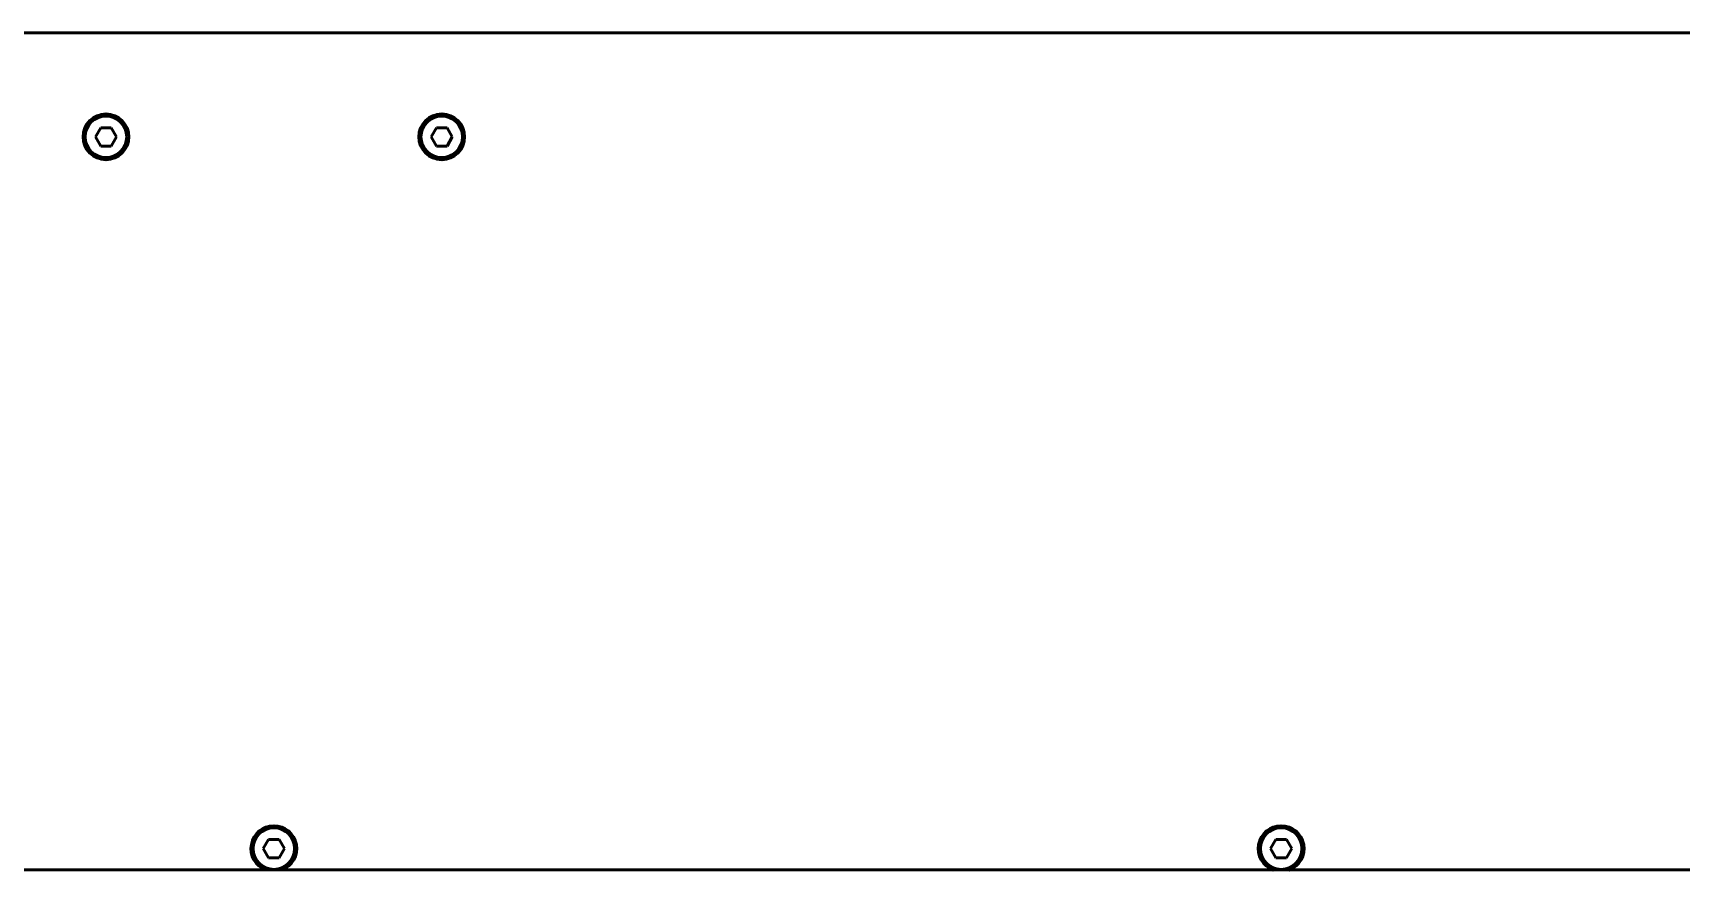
# Model space of a CAD drawing. Header units: millimetres. Extents: x 100 to 5488, y 100 to 4218.
# Drawn here: x 2049.6 to 2319.5, y 1548.2 to 1685.2 of the extents above; entities that cross this region are included whole.
import ezdxf

# ---------------------------------------------------------------- set-up
doc = ezdxf.new("R2010")
doc.units = ezdxf.units.MM
doc.header["$LTSCALE"] = 20
doc.layers.add('Visible (ANSI)', color=7, linetype='Continuous', lineweight=50)

msp = doc.modelspace()

# ---------------------------------------------------------------- linework, layer by layer
at = {"layer": 'Visible (ANSI)'}
for p, q in [((1613.033, 1685.167), (2565.033, 1685.167)), ((2060.667, 1669.667), (2059.801, 1668.167)), ((2060.667, 1669.667), (2062.399, 1669.667)), ((2063.265, 1668.167), (2062.399, 1669.667)), ((2115.667, 1669.667), (2114.801, 1668.167)), ((2115.667, 1669.667), (2117.399, 1669.667)), ((2118.265, 1668.167), (2117.399, 1669.667)), ((2059.801, 1668.167), (2060.667, 1666.667)), ((2062.399, 1666.667), (2060.667, 1666.667)), ((2062.399, 1666.667), (2063.265, 1668.167)), ((2114.801, 1668.167), (2115.667, 1666.667)), ((2117.399, 1666.667), (2115.667, 1666.667)), ((2117.399, 1666.667), (2118.265, 1668.167)), ((2088.167, 1553.167), (2087.301, 1551.667)), ((2088.167, 1553.167), (2089.899, 1553.167)), ((2090.765, 1551.667), (2089.899, 1553.167)), ((2253.167, 1553.167), (2252.301, 1551.667)), ((2253.167, 1553.167), (2254.899, 1553.167)), ((2255.765, 1551.667), (2254.899, 1553.167)), ((2087.301, 1551.667), (2088.167, 1550.167)), ((2089.899, 1550.167), (2088.167, 1550.167)), ((2089.899, 1550.167), (2090.765, 1551.667)), ((2252.301, 1551.667), (2253.167, 1550.167)), ((2254.899, 1550.167), (2253.167, 1550.167)), ((2254.899, 1550.167), (2255.765, 1551.667)), ((1925.38, 1548.167), (2087.687, 1548.167)), ((2087.7, 1548.167), (2090.366, 1548.167)), ((2090.38, 1548.167), (2252.687, 1548.167)), ((2252.7, 1548.167), (2255.366, 1548.167)), ((2255.38, 1548.167), (2417.687, 1548.167))]:
    msp.add_line(p, q, dxfattribs=at)
for centre, radius in [((2061.533, 1668.167), 3.75), ((2061.533, 1668.167), 3.4), ((2116.533, 1668.167), 3.75), ((2116.533, 1668.167), 3.4), ((2089.033, 1551.667), 3.4), ((2254.033, 1551.667), 3.4)]:
    msp.add_circle(centre, radius, dxfattribs=at)
for centre, start, end in [((2089.033, 1551.667), 291.03947, 248.96053), ((2254.033, 1551.667), 291.03947, 248.96053), ((2089.033, 1551.667), 248.96053, 249.16417), ((2089.033, 1551.667), 290.83583, 291.03947), ((2254.033, 1551.667), 248.96053, 249.16417), ((2254.033, 1551.667), 290.83583, 291.03947)]:
    msp.add_arc(centre, 3.75, start, end, dxfattribs=at)

doc.saveas('drawing.dxf')
